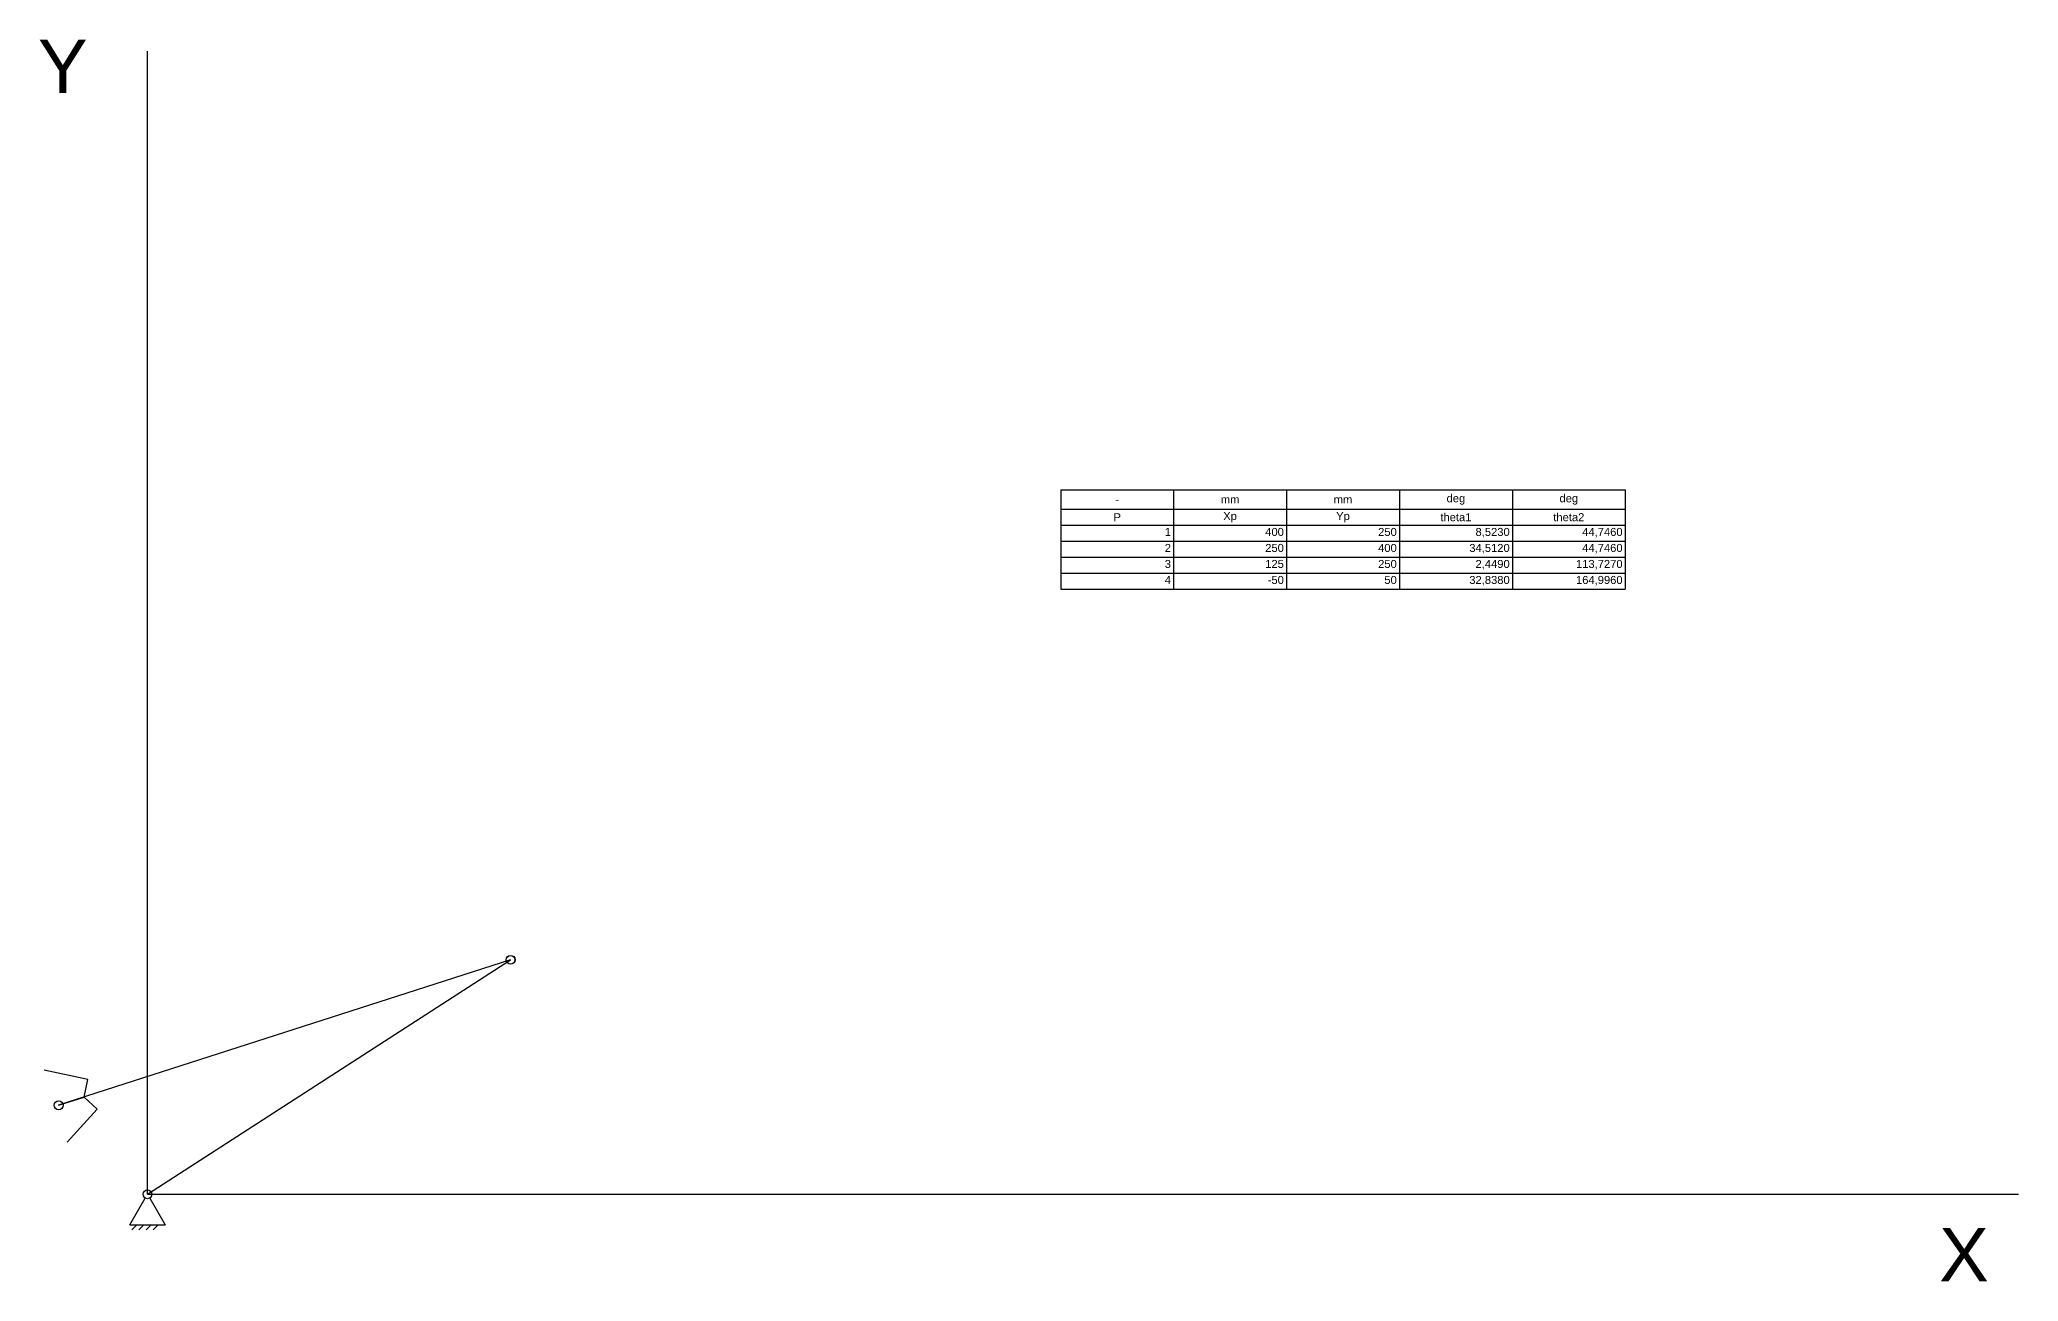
# Model space of a CAD drawing. Header units: millimetres. Extents: x 875 to 10533, y 576 to 3022.
# Drawn here: x 4680 to 5793, y 576 to 1274 of the extents above; entities that cross this region are included whole.
import ezdxf

# ---------------------------------------------------------------- set-up
doc = ezdxf.new("R2010")
doc.units = ezdxf.units.MM
doc.styles.get("Standard").update_dxf_attribs({"font": 'arial.ttf'})

# ---------------------------------------------------------------- blocks, each defined once
blk = doc.blocks.new('Block1')
for p, q in [((-10, -17.3), (-1.3, -2.2)), ((1.3, -2.2), (10, -17.3)), ((-10, -17.3), (10, -17.3)), ((-8.8, -20.1), (-6, -17.3)), ((-4.8, -20.1), (-2, -17.3)), ((-0.8, -20.1), (2, -17.3)), ((3.2, -20.1), (6, -17.3))]:
    blk.add_line(p, q)
blk.add_circle((0, 0), 2.5)
blk = doc.blocks.new('Block2')
blk.add_line((0, 0), (243, 0))
for centre in [(0, 0), (243, 0)]:
    blk.add_circle(centre, 2.5)
blk = doc.blocks.new('Block3')
for p, q in [((247, 8.7), (268.7, 21.2)), ((0, 0), (267, 0)), ((252, 0), (247, 8.7)), ((252, 0), (247, -8.7)), ((267, 0), (252, 0)), ((247, -8.7), (268.7, -21.2))]:
    blk.add_line(p, q)
for centre in [(0, 0), (267, 0)]:
    blk.add_circle(centre, 2.5)
blk = doc.blocks.new('*T11')
at = {"color": 0, "linetype": 'ByBlock', "lineweight": -2, "transparency": 16777216}
for p, q in [((0, 0), (317.5, 0)), ((0, 0), (0, -56)), ((63.5, 0), (63.5, -56)), ((127, 0), (127, -56)), ((190.5, 0), (190.5, -56)), ((254, 0), (254, -56)), ((317.5, 0), (317.5, -56)), ((0, -11), (317.5, -11)), ((0, -20), (317.5, -20)), ((0, -29), (317.5, -29)), ((0, -38), (317.5, -38)), ((0, -47), (317.5, -47)), ((0, -56), (317.5, -56))]:
    blk.add_line(p, q, dxfattribs=at)
at = {"color": 0, "transparency": 16777216, "char_height": 4.5, "width": 60.5}
for s, insert, attachment_point in [('-', (31.75, -5.5), 5), ('mm', (95.25, -5.5), 5), ('mm', (158.75, -5.5), 5), ('deg', (222.25, -5.5), 5), ('deg', (285.75, -5.5), 5), ('P', (31.75, -15.5), 5), ('1', (62, -21.5), 3), ('Xp', (95.25, -15.5), 5), ('400', (125.5, -21.5), 3), ('Yp', (158.75, -15.5), 5), ('250', (189, -21.5), 3), ('theta1', (222.25, -15.5), 5), ('8,5230', (252.5, -21.5), 3), ('theta2', (285.75, -15.5), 5), ('44,7460', (316, -21.5), 3), ('2', (62, -30.5), 3), ('250', (125.5, -30.5), 3), ('400', (189, -30.5), 3), ('34,5120', (252.5, -30.5), 3), ('44,7460', (316, -30.5), 3), ('3', (62, -39.5), 3), ('125', (125.5, -39.5), 3), ('250', (189, -39.5), 3), ('2,4490', (252.5, -39.5), 3), ('113,7270', (316, -39.5), 3), ('4', (62, -48.5), 3), ('-50', (125.5, -48.5), 3), ('50', (189, -48.5), 3), ('32,8380', (252.5, -48.5), 3), ('164,9960', (316, -48.5), 3)]:
    blk.add_mtext(s, dxfattribs=dict(at, insert=insert, attachment_point=attachment_point))

msp = doc.modelspace()

# ---------------------------------------------------------------- linework, layer by layer
for q in [(4740.5, 1267.8), (5792.7, 625.1)]:
    msp.add_line((4740.5, 625.1), q)

# ---------------------------------------------------------------- block references
for name, p in [('*T11', (5254.1, 1021.2)), ('Block1', (4740.5, 625.1))]:
    msp.add_blockref(name, p)
for name, p, rotation in [('Block3', (4944.7, 756.9), 197.8337578266223), ('Block2', (4740.5, 625.1), 32.83796607136865)]:
    msp.add_blockref(name, p, dxfattribs=dict(rotation=rotation))

# ---------------------------------------------------------------- texts
for s, p in [('Y', (4678.9, 1244.2)), ('X', (5748.1, 576.1))]:
    msp.add_text(s, height=30).set_placement(p)

doc.saveas('drawing.dxf')
